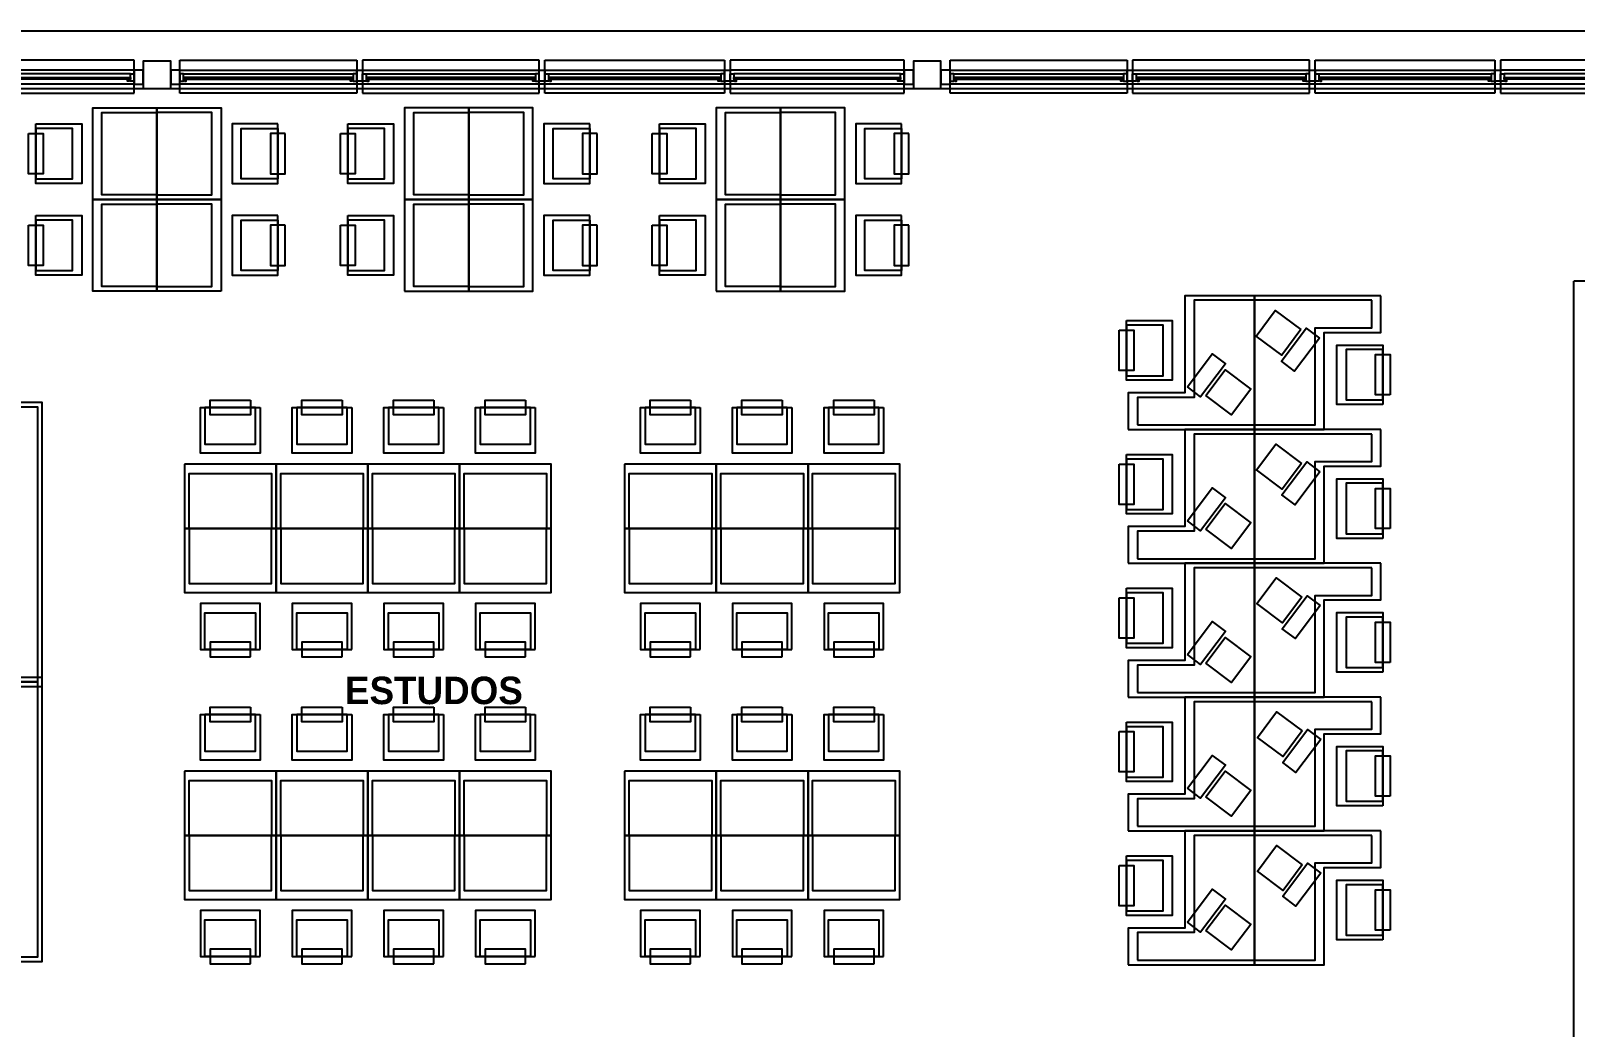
# Model space of a CAD drawing. Extents: x 2217 to 2324, y 363 to 419.
# Drawn here: x 2250.1 to 2266.94, y 402.51 to 413.38 of the extents above; entities that cross this region are included whole.
import ezdxf

# ---------------------------------------------------------------- set-up
doc = ezdxf.new("R2010")
doc.units = 0
doc.header["$LTSCALE"] = 12
doc.header["$MEASUREMENT"] = 0
doc.linetypes.add('HIDDEN', pattern=[0.375, 0.25, -0.125])
for name, color, linetype in [('ANAQUELES', 2, 'CONTINUOUS'), ('CARPINTERIA', 2, 'CONTINUOUS'), ('ESTRUCTURA', 7, 'CONTINUOUS'), ('MUEBLES', 2, 'CONTINUOUS'), ('MURO-INT', 4, 'CONTINUOUS'), ('NOMBRES3', 3, 'CONTINUOUS'), ('PATIO', 4, 'CONTINUOUS'), ('VIDRIO', 8, 'CONTINUOUS')]:
    doc.layers.add(name, color=color, linetype=linetype)
doc.styles.add('NOMBRES3', font='cityb___.ttf')

msp = doc.modelspace()

# ---------------------------------------------------------------- linework, layer by layer
at = {"layer": 'ANAQUELES', "color": 8}
for points in [[(2249.821, 409.324), (2249.821, 406.224), (2250.221, 406.224), (2250.221, 409.324)], [(2249.821, 406.324), (2249.821, 403.224), (2250.221, 403.224), (2250.221, 406.324)]]:
    msp.add_lwpolyline(points, close=True, dxfattribs=at)
at = {"layer": 'ANAQUELES'}
for points in [[(2249.871, 409.274), (2249.871, 406.274), (2250.171, 406.274), (2250.171, 409.274)], [(2249.871, 406.274), (2249.871, 403.274), (2250.171, 403.274), (2250.171, 406.274)]]:
    msp.add_lwpolyline(points, close=True, dxfattribs=at)
at = {"layer": 'CARPINTERIA', "color": 8}
for p, q in [((2251.721, 412.949), (2253.651, 412.949)), ((2253.711, 412.949), (2255.641, 412.949)), ((2255.701, 412.949), (2257.661, 412.949)), ((2260.121, 412.949), (2262.051, 412.949)), ((2262.111, 412.949), (2264.041, 412.949)), ((2264.101, 412.949), (2266.061, 412.949)), ((2251.221, 412.799), (2243.321, 412.799)), ((2251.181, 412.911), (2249.361, 412.911)), ((2259.621, 412.799), (2251.721, 412.799)), ((2251.761, 412.911), (2253.611, 412.911)), ((2253.751, 412.911), (2255.601, 412.911)), ((2255.741, 412.911), (2257.621, 412.911)), ((2259.581, 412.911), (2257.761, 412.911)), ((2268.021, 412.799), (2260.121, 412.799)), ((2260.161, 412.911), (2262.011, 412.911)), ((2262.151, 412.911), (2264.001, 412.911)), ((2264.141, 412.911), (2266.021, 412.911)), ((2267.981, 412.911), (2266.161, 412.911))]:
    msp.add_line(p, q, dxfattribs=at)
at = {"layer": 'CARPINTERIA', "linetype": 'HIDDEN'}
for points in [[(2249.321, 412.699), (2251.221, 412.699), (2251.221, 413.059), (2249.321, 413.059)], [(2253.651, 412.699), (2251.722, 412.699), (2251.722, 413.059), (2253.651, 413.059)], [(2253.711, 412.699), (2255.641, 412.699), (2255.641, 413.059), (2253.711, 413.059)], [(2257.661, 412.699), (2255.701, 412.699), (2255.701, 413.059), (2257.661, 413.059)], [(2257.721, 412.699), (2259.621, 412.699), (2259.621, 413.059), (2257.721, 413.059)], [(2262.051, 412.699), (2260.122, 412.699), (2260.122, 413.059), (2262.051, 413.059)], [(2262.111, 412.699), (2264.041, 412.699), (2264.041, 413.059), (2262.111, 413.059)], [(2266.061, 412.699), (2264.101, 412.699), (2264.101, 413.059), (2266.061, 413.059)], [(2266.121, 412.699), (2268.021, 412.699), (2268.021, 413.059), (2266.121, 413.059)]]:
    msp.add_lwpolyline(points, close=True, dxfattribs=at)
at = {"layer": 'CARPINTERIA', "color": 8}
for points in [[(2251.221, 412.949), (2249.321, 412.949)], [(2259.621, 412.949), (2257.721, 412.949)], [(2268.021, 412.949), (2266.121, 412.949)]]:
    msp.add_lwpolyline(points, dxfattribs=at)
at = {"layer": 'CARPINTERIA'}
for points in [[(2251.221, 412.799), (2251.321, 412.799), (2251.321, 412.949), (2251.221, 412.949)], [(2251.721, 412.949), (2251.621, 412.949), (2251.621, 412.799), (2251.721, 412.799)], [(2253.711, 412.831), (2253.651, 412.831), (2253.651, 412.949), (2253.711, 412.949)], [(2255.701, 412.831), (2255.641, 412.831), (2255.641, 412.949), (2255.701, 412.949)], [(2257.721, 412.831), (2257.661, 412.831), (2257.661, 412.949), (2257.721, 412.949)], [(2259.621, 412.799), (2259.721, 412.799), (2259.721, 412.949), (2259.621, 412.949)], [(2260.121, 412.949), (2260.021, 412.949), (2260.021, 412.799), (2260.121, 412.799)], [(2262.111, 412.831), (2262.051, 412.831), (2262.051, 412.949), (2262.111, 412.949)], [(2264.101, 412.831), (2264.041, 412.831), (2264.041, 412.949), (2264.101, 412.949)], [(2266.121, 412.831), (2266.061, 412.831), (2266.061, 412.949), (2266.121, 412.949)], [(2251.171, 412.831), (2251.151, 412.831), (2251.151, 412.851), (2251.171, 412.851)], [(2251.181, 412.911), (2251.221, 412.911), (2251.221, 412.831), (2251.181, 412.831)], [(2251.761, 412.911), (2251.721, 412.911), (2251.721, 412.831), (2251.761, 412.831)], [(2251.771, 412.831), (2251.791, 412.831), (2251.791, 412.851), (2251.771, 412.851)], [(2253.601, 412.831), (2253.581, 412.831), (2253.581, 412.851), (2253.601, 412.851)], [(2253.651, 412.911), (2253.611, 412.911), (2253.611, 412.831), (2253.651, 412.831)], [(2253.711, 412.911), (2253.751, 412.911), (2253.751, 412.831), (2253.711, 412.831)], [(2253.761, 412.831), (2253.781, 412.831), (2253.781, 412.851), (2253.761, 412.851)], [(2255.591, 412.831), (2255.571, 412.831), (2255.571, 412.851), (2255.591, 412.851)], [(2255.641, 412.911), (2255.601, 412.911), (2255.601, 412.831), (2255.641, 412.831)], [(2255.701, 412.911), (2255.741, 412.911), (2255.741, 412.831), (2255.701, 412.831)], [(2255.751, 412.831), (2255.771, 412.831), (2255.771, 412.851), (2255.751, 412.851)], [(2257.611, 412.831), (2257.591, 412.831), (2257.591, 412.851), (2257.611, 412.851)], [(2257.661, 412.911), (2257.621, 412.911), (2257.621, 412.831), (2257.661, 412.831)], [(2257.721, 412.911), (2257.761, 412.911), (2257.761, 412.831), (2257.721, 412.831)], [(2257.771, 412.831), (2257.791, 412.831), (2257.791, 412.851), (2257.771, 412.851)], [(2259.571, 412.831), (2259.551, 412.831), (2259.551, 412.851), (2259.571, 412.851)], [(2259.581, 412.911), (2259.621, 412.911), (2259.621, 412.831), (2259.581, 412.831)], [(2260.161, 412.911), (2260.121, 412.911), (2260.121, 412.831), (2260.161, 412.831)], [(2260.171, 412.831), (2260.191, 412.831), (2260.191, 412.851), (2260.171, 412.851)], [(2262.001, 412.831), (2261.981, 412.831), (2261.981, 412.851), (2262.001, 412.851)], [(2262.051, 412.911), (2262.011, 412.911), (2262.011, 412.831), (2262.051, 412.831)], [(2262.111, 412.911), (2262.151, 412.911), (2262.151, 412.831), (2262.111, 412.831)], [(2262.161, 412.831), (2262.181, 412.831), (2262.181, 412.851), (2262.161, 412.851)], [(2263.991, 412.831), (2263.971, 412.831), (2263.971, 412.851), (2263.991, 412.851)], [(2264.041, 412.911), (2264.001, 412.911), (2264.001, 412.831), (2264.041, 412.831)], [(2264.101, 412.911), (2264.141, 412.911), (2264.141, 412.831), (2264.101, 412.831)], [(2264.151, 412.831), (2264.171, 412.831), (2264.171, 412.851), (2264.151, 412.851)], [(2266.011, 412.831), (2265.991, 412.831), (2265.991, 412.851), (2266.011, 412.851)], [(2266.061, 412.911), (2266.021, 412.911), (2266.021, 412.831), (2266.061, 412.831)], [(2266.121, 412.911), (2266.161, 412.911), (2266.161, 412.831), (2266.121, 412.831)], [(2266.171, 412.831), (2266.191, 412.831), (2266.191, 412.851), (2266.171, 412.851)]]:
    msp.add_lwpolyline(points, close=True, dxfattribs=at)
at = {"layer": 'ESTRUCTURA'}
for points in [[(2251.321, 412.749), (2251.621, 412.749), (2251.621, 413.049), (2251.321, 413.049)], [(2259.721, 412.749), (2260.021, 412.749), (2260.021, 413.049), (2259.721, 413.049)]]:
    msp.add_lwpolyline(points, close=True, dxfattribs=at)
at = {"layer": 'MUEBLES'}
for points in [[(2251.471, 411.539), (2250.771, 411.539), (2250.771, 412.539), (2251.471, 412.539)], [(2252.171, 411.539), (2251.471, 411.539), (2251.471, 412.539), (2252.171, 412.539)], [(2254.171, 411.539), (2254.871, 411.539), (2254.871, 412.539), (2254.171, 412.539)], [(2254.871, 411.539), (2255.571, 411.539), (2255.571, 412.539), (2254.871, 412.539)], [(2257.571, 411.539), (2258.271, 411.539), (2258.271, 412.539), (2257.571, 412.539)], [(2258.271, 411.539), (2258.971, 411.539), (2258.971, 412.539), (2258.271, 412.539)], [(2250.071, 412.258), (2250.231, 412.258), (2250.231, 411.818), (2250.071, 411.818)], [(2252.871, 412.258), (2252.711, 412.258), (2252.711, 411.818), (2252.871, 411.818)], [(2253.471, 412.258), (2253.631, 412.258), (2253.631, 411.818), (2253.471, 411.818)], [(2256.271, 412.258), (2256.111, 412.258), (2256.111, 411.818), (2256.271, 411.818)], [(2256.871, 412.258), (2257.031, 412.258), (2257.031, 411.818), (2256.871, 411.818)], [(2259.671, 412.258), (2259.511, 412.258), (2259.511, 411.818), (2259.671, 411.818)], [(2251.471, 410.539), (2250.771, 410.539), (2250.771, 411.539), (2251.471, 411.539)], [(2252.171, 410.539), (2251.471, 410.539), (2251.471, 411.539), (2252.171, 411.539)], [(2254.171, 410.539), (2254.871, 410.539), (2254.871, 411.539), (2254.171, 411.539)], [(2254.871, 410.539), (2255.571, 410.539), (2255.571, 411.539), (2254.871, 411.539)], [(2257.571, 410.539), (2258.271, 410.539), (2258.271, 411.539), (2257.571, 411.539)], [(2258.271, 410.539), (2258.971, 410.539), (2258.971, 411.539), (2258.271, 411.539)], [(2250.071, 411.258), (2250.231, 411.258), (2250.231, 410.818), (2250.071, 410.818)], [(2252.871, 411.258), (2252.711, 411.258), (2252.711, 410.818), (2252.871, 410.818)], [(2253.471, 411.258), (2253.631, 411.258), (2253.631, 410.818), (2253.471, 410.818)], [(2256.271, 411.258), (2256.111, 411.258), (2256.111, 410.818), (2256.271, 410.818)], [(2256.871, 411.258), (2257.031, 411.258), (2257.031, 410.818), (2256.871, 410.818)], [(2259.671, 411.258), (2259.511, 411.258), (2259.511, 410.818), (2259.671, 410.818)], [(2262.063, 409.029), (2262.681, 409.029), (2263.441, 409.029), (2263.441, 410.489), (2262.681, 410.489), (2262.681, 409.429), (2262.063, 409.429)], [(2264.819, 410.489), (2264.201, 410.489), (2263.441, 410.489), (2263.441, 409.029), (2264.201, 409.029), (2264.201, 410.089), (2264.819, 410.089)], [(2263.947, 410.119), (2263.737, 409.839), (2263.457, 410.049), (2263.667, 410.329)], [(2261.963, 410.112), (2262.123, 410.112), (2262.123, 409.672), (2261.963, 409.672)], [(2264.148, 410.027), (2263.878, 409.667), (2263.734, 409.775), (2264.004, 410.135)], [(2262.708, 409.494), (2262.979, 409.853), (2263.123, 409.745), (2262.852, 409.385)], [(2264.919, 409.407), (2264.759, 409.407), (2264.759, 409.847), (2264.919, 409.847)], [(2262.909, 409.401), (2263.12, 409.68), (2263.399, 409.469), (2263.188, 409.19)], [(2252.491, 409.349), (2252.491, 409.189), (2252.051, 409.189), (2252.051, 409.349)], [(2253.491, 409.349), (2253.491, 409.189), (2253.051, 409.189), (2253.051, 409.349)], [(2254.491, 409.349), (2254.491, 409.189), (2254.051, 409.189), (2254.051, 409.349)], [(2255.491, 409.349), (2255.491, 409.189), (2255.051, 409.189), (2255.051, 409.349)], [(2257.291, 409.349), (2257.291, 409.189), (2256.851, 409.189), (2256.851, 409.349)], [(2258.291, 409.349), (2258.291, 409.189), (2257.851, 409.189), (2257.851, 409.349)], [(2259.291, 409.349), (2259.291, 409.189), (2258.851, 409.189), (2258.851, 409.349)], [(2262.063, 407.569), (2262.681, 407.569), (2263.441, 407.569), (2263.441, 409.029), (2262.681, 409.029), (2262.681, 407.969), (2262.063, 407.969)], [(2264.819, 409.029), (2264.201, 409.029), (2263.441, 409.029), (2263.441, 407.569), (2264.201, 407.569), (2264.201, 408.629), (2264.819, 408.629)], [(2263.952, 408.659), (2263.742, 408.379), (2263.462, 408.589), (2263.672, 408.869)], [(2251.771, 408.649), (2251.771, 407.949), (2252.771, 407.949), (2252.771, 408.649)], [(2252.771, 408.649), (2252.771, 407.949), (2253.771, 407.949), (2253.771, 408.649)], [(2253.771, 408.649), (2253.771, 407.949), (2254.771, 407.949), (2254.771, 408.649)], [(2254.771, 408.649), (2254.771, 407.949), (2255.771, 407.949), (2255.771, 408.649)], [(2256.571, 408.649), (2256.571, 407.949), (2257.571, 407.949), (2257.571, 408.649)], [(2257.571, 408.649), (2257.571, 407.949), (2258.571, 407.949), (2258.571, 408.649)], [(2258.571, 408.649), (2258.571, 407.949), (2259.571, 407.949), (2259.571, 408.649)], [(2261.963, 408.652), (2262.123, 408.652), (2262.123, 408.212), (2261.963, 408.212)], [(2264.153, 408.567), (2263.883, 408.207), (2263.739, 408.315), (2264.009, 408.675)], [(2262.708, 408.034), (2262.979, 408.393), (2263.123, 408.285), (2262.852, 407.925)], [(2264.919, 407.947), (2264.759, 407.947), (2264.759, 408.387), (2264.919, 408.387)], [(2262.909, 407.941), (2263.12, 408.22), (2263.399, 408.009), (2263.188, 407.73)], [(2251.771, 407.949), (2251.771, 407.249), (2252.771, 407.249), (2252.771, 407.949)], [(2252.771, 407.949), (2252.771, 407.249), (2253.771, 407.249), (2253.771, 407.949)], [(2253.771, 407.949), (2253.771, 407.249), (2254.771, 407.249), (2254.771, 407.949)], [(2254.771, 407.949), (2254.771, 407.249), (2255.771, 407.249), (2255.771, 407.949)], [(2256.571, 407.949), (2256.571, 407.249), (2257.571, 407.249), (2257.571, 407.949)], [(2257.571, 407.949), (2257.571, 407.249), (2258.571, 407.249), (2258.571, 407.949)], [(2258.571, 407.949), (2258.571, 407.249), (2259.571, 407.249), (2259.571, 407.949)], [(2262.063, 406.109), (2262.681, 406.109), (2263.441, 406.109), (2263.441, 407.569), (2262.681, 407.569), (2262.681, 406.509), (2262.063, 406.509)], [(2264.819, 407.569), (2264.201, 407.569), (2263.441, 407.569), (2263.441, 406.109), (2264.201, 406.109), (2264.201, 407.169), (2264.819, 407.169)], [(2263.956, 407.199), (2263.746, 406.919), (2263.466, 407.129), (2263.676, 407.409)], [(2261.963, 407.192), (2262.123, 407.192), (2262.123, 406.752), (2261.963, 406.752)], [(2264.157, 407.107), (2263.887, 406.747), (2263.743, 406.855), (2264.013, 407.215)], [(2262.708, 406.574), (2262.979, 406.933), (2263.123, 406.825), (2262.852, 406.465)], [(2264.919, 406.487), (2264.759, 406.487), (2264.759, 406.927), (2264.919, 406.927)], [(2252.491, 406.549), (2252.491, 406.709), (2252.051, 406.709), (2252.051, 406.549)], [(2253.491, 406.549), (2253.491, 406.709), (2253.051, 406.709), (2253.051, 406.549)], [(2254.491, 406.549), (2254.491, 406.709), (2254.051, 406.709), (2254.051, 406.549)], [(2255.491, 406.549), (2255.491, 406.709), (2255.051, 406.709), (2255.051, 406.549)], [(2257.291, 406.549), (2257.291, 406.709), (2256.851, 406.709), (2256.851, 406.549)], [(2258.291, 406.549), (2258.291, 406.709), (2257.851, 406.709), (2257.851, 406.549)], [(2259.291, 406.549), (2259.291, 406.709), (2258.851, 406.709), (2258.851, 406.549)], [(2262.909, 406.481), (2263.12, 406.76), (2263.399, 406.549), (2263.188, 406.27)], [(2262.063, 404.649), (2262.681, 404.649), (2263.441, 404.649), (2263.441, 406.109), (2262.681, 406.109), (2262.681, 405.049), (2262.063, 405.049)], [(2264.819, 406.109), (2264.201, 406.109), (2263.441, 406.109), (2263.441, 404.649), (2264.201, 404.649), (2264.201, 405.709), (2264.819, 405.709)], [(2252.491, 405.999), (2252.491, 405.839), (2252.051, 405.839), (2252.051, 405.999)], [(2253.491, 405.999), (2253.491, 405.839), (2253.051, 405.839), (2253.051, 405.999)], [(2254.491, 405.999), (2254.491, 405.839), (2254.051, 405.839), (2254.051, 405.999)], [(2255.491, 405.999), (2255.491, 405.839), (2255.051, 405.839), (2255.051, 405.999)], [(2257.291, 405.999), (2257.291, 405.839), (2256.851, 405.839), (2256.851, 405.999)], [(2258.291, 405.999), (2258.291, 405.839), (2257.851, 405.839), (2257.851, 405.999)], [(2259.291, 405.999), (2259.291, 405.839), (2258.851, 405.839), (2258.851, 405.999)], [(2263.961, 405.739), (2263.751, 405.459), (2263.471, 405.669), (2263.681, 405.949)], [(2261.963, 405.732), (2262.123, 405.732), (2262.123, 405.292), (2261.963, 405.292)], [(2264.162, 405.647), (2263.892, 405.287), (2263.748, 405.395), (2264.018, 405.755)], [(2262.708, 405.114), (2262.979, 405.473), (2263.123, 405.365), (2262.852, 405.005)], [(2264.919, 405.027), (2264.759, 405.027), (2264.759, 405.467), (2264.919, 405.467)], [(2251.771, 405.299), (2251.771, 404.599), (2252.771, 404.599), (2252.771, 405.299)], [(2252.771, 405.299), (2252.771, 404.599), (2253.771, 404.599), (2253.771, 405.299)], [(2253.771, 405.299), (2253.771, 404.599), (2254.771, 404.599), (2254.771, 405.299)], [(2254.771, 405.299), (2254.771, 404.599), (2255.771, 404.599), (2255.771, 405.299)], [(2256.571, 405.299), (2256.571, 404.599), (2257.571, 404.599), (2257.571, 405.299)], [(2257.571, 405.299), (2257.571, 404.599), (2258.571, 404.599), (2258.571, 405.299)], [(2258.571, 405.299), (2258.571, 404.599), (2259.571, 404.599), (2259.571, 405.299)], [(2262.909, 405.021), (2263.12, 405.3), (2263.399, 405.089), (2263.188, 404.81)], [(2251.771, 404.599), (2251.771, 403.899), (2252.771, 403.899), (2252.771, 404.599)], [(2252.771, 404.599), (2252.771, 403.899), (2253.771, 403.899), (2253.771, 404.599)], [(2253.771, 404.599), (2253.771, 403.899), (2254.771, 403.899), (2254.771, 404.599)], [(2254.771, 404.599), (2254.771, 403.899), (2255.771, 403.899), (2255.771, 404.599)], [(2256.571, 404.599), (2256.571, 403.899), (2257.571, 403.899), (2257.571, 404.599)], [(2257.571, 404.599), (2257.571, 403.899), (2258.571, 403.899), (2258.571, 404.599)], [(2258.571, 404.599), (2258.571, 403.899), (2259.571, 403.899), (2259.571, 404.599)], [(2262.063, 403.189), (2262.681, 403.189), (2263.441, 403.189), (2263.441, 404.649), (2262.681, 404.649), (2262.681, 403.589), (2262.063, 403.589)], [(2264.819, 404.649), (2264.201, 404.649), (2263.441, 404.649), (2263.441, 403.189), (2264.201, 403.189), (2264.201, 404.249), (2264.819, 404.249)], [(2263.961, 404.279), (2263.751, 403.999), (2263.471, 404.209), (2263.681, 404.489)], [(2261.963, 404.272), (2262.123, 404.272), (2262.123, 403.832), (2261.963, 403.832)], [(2264.162, 404.187), (2263.892, 403.827), (2263.748, 403.935), (2264.018, 404.295)], [(2262.708, 403.654), (2262.979, 404.013), (2263.123, 403.905), (2262.852, 403.545)], [(2264.919, 403.567), (2264.759, 403.567), (2264.759, 404.007), (2264.919, 404.007)], [(2262.909, 403.561), (2263.12, 403.84), (2263.399, 403.629), (2263.188, 403.35)], [(2252.491, 403.199), (2252.491, 403.359), (2252.051, 403.359), (2252.051, 403.199)], [(2253.491, 403.199), (2253.491, 403.359), (2253.051, 403.359), (2253.051, 403.199)], [(2254.491, 403.199), (2254.491, 403.359), (2254.051, 403.359), (2254.051, 403.199)], [(2255.491, 403.199), (2255.491, 403.359), (2255.051, 403.359), (2255.051, 403.199)], [(2257.291, 403.199), (2257.291, 403.359), (2256.851, 403.359), (2256.851, 403.199)], [(2258.291, 403.199), (2258.291, 403.359), (2257.851, 403.359), (2257.851, 403.199)], [(2259.291, 403.199), (2259.291, 403.359), (2258.851, 403.359), (2258.851, 403.199)]]:
    msp.add_lwpolyline(points, close=True, dxfattribs=at)
at = {"layer": 'MUEBLES', "color": 8}
for points in [[(2251.471, 411.589), (2250.871, 411.589), (2250.871, 412.489), (2251.471, 412.489)], [(2251.471, 411.589), (2252.071, 411.589), (2252.071, 412.489), (2251.471, 412.489)], [(2254.871, 411.589), (2254.271, 411.589), (2254.271, 412.489), (2254.871, 412.489)], [(2254.871, 411.589), (2255.471, 411.589), (2255.471, 412.489), (2254.871, 412.489)], [(2258.271, 411.589), (2257.671, 411.589), (2257.671, 412.489), (2258.271, 412.489)], [(2258.271, 411.589), (2258.871, 411.589), (2258.871, 412.489), (2258.271, 412.489)], [(2251.471, 410.589), (2250.871, 410.589), (2250.871, 411.489), (2251.471, 411.489)], [(2251.471, 410.589), (2252.071, 410.589), (2252.071, 411.489), (2251.471, 411.489)], [(2254.871, 410.589), (2254.271, 410.589), (2254.271, 411.489), (2254.871, 411.489)], [(2254.871, 410.589), (2255.471, 410.589), (2255.471, 411.489), (2254.871, 411.489)], [(2258.271, 410.589), (2257.671, 410.589), (2257.671, 411.489), (2258.271, 411.489)], [(2258.271, 410.589), (2258.871, 410.589), (2258.871, 411.489), (2258.271, 411.489)], [(2262.163, 409.079), (2263.441, 409.079), (2263.441, 410.439), (2262.781, 410.439), (2262.781, 409.379), (2262.163, 409.379)], [(2264.719, 410.439), (2263.441, 410.439), (2263.441, 409.079), (2264.101, 409.079), (2264.101, 410.139), (2264.719, 410.139)], [(2262.163, 407.619), (2263.441, 407.619), (2263.441, 408.979), (2262.781, 408.979), (2262.781, 407.919), (2262.163, 407.919)], [(2264.719, 408.979), (2263.441, 408.979), (2263.441, 407.619), (2264.101, 407.619), (2264.101, 408.679), (2264.719, 408.679)], [(2251.821, 407.949), (2251.821, 408.549), (2252.721, 408.549), (2252.721, 407.949)], [(2252.821, 407.949), (2252.821, 408.549), (2253.721, 408.549), (2253.721, 407.949)], [(2253.821, 407.949), (2253.821, 408.549), (2254.721, 408.549), (2254.721, 407.949)], [(2254.821, 407.949), (2254.821, 408.549), (2255.721, 408.549), (2255.721, 407.949)], [(2256.621, 407.949), (2256.621, 408.549), (2257.521, 408.549), (2257.521, 407.949)], [(2257.621, 407.949), (2257.621, 408.549), (2258.521, 408.549), (2258.521, 407.949)], [(2258.621, 407.949), (2258.621, 408.549), (2259.521, 408.549), (2259.521, 407.949)], [(2251.821, 407.949), (2251.821, 407.349), (2252.721, 407.349), (2252.721, 407.949)], [(2252.821, 407.949), (2252.821, 407.349), (2253.721, 407.349), (2253.721, 407.949)], [(2253.821, 407.949), (2253.821, 407.349), (2254.721, 407.349), (2254.721, 407.949)], [(2254.821, 407.949), (2254.821, 407.349), (2255.721, 407.349), (2255.721, 407.949)], [(2256.621, 407.949), (2256.621, 407.349), (2257.521, 407.349), (2257.521, 407.949)], [(2257.621, 407.949), (2257.621, 407.349), (2258.521, 407.349), (2258.521, 407.949)], [(2258.621, 407.949), (2258.621, 407.349), (2259.521, 407.349), (2259.521, 407.949)], [(2262.163, 406.159), (2263.441, 406.159), (2263.441, 407.519), (2262.781, 407.519), (2262.781, 406.459), (2262.163, 406.459)], [(2264.719, 407.519), (2263.441, 407.519), (2263.441, 406.159), (2264.101, 406.159), (2264.101, 407.219), (2264.719, 407.219)], [(2262.163, 404.699), (2263.441, 404.699), (2263.441, 406.059), (2262.781, 406.059), (2262.781, 404.999), (2262.163, 404.999)], [(2264.719, 406.059), (2263.441, 406.059), (2263.441, 404.699), (2264.101, 404.699), (2264.101, 405.759), (2264.719, 405.759)], [(2251.821, 404.599), (2251.821, 405.199), (2252.721, 405.199), (2252.721, 404.599)], [(2252.821, 404.599), (2252.821, 405.199), (2253.721, 405.199), (2253.721, 404.599)], [(2253.821, 404.599), (2253.821, 405.199), (2254.721, 405.199), (2254.721, 404.599)], [(2254.821, 404.599), (2254.821, 405.199), (2255.721, 405.199), (2255.721, 404.599)], [(2256.621, 404.599), (2256.621, 405.199), (2257.521, 405.199), (2257.521, 404.599)], [(2257.621, 404.599), (2257.621, 405.199), (2258.521, 405.199), (2258.521, 404.599)], [(2258.621, 404.599), (2258.621, 405.199), (2259.521, 405.199), (2259.521, 404.599)], [(2251.821, 404.599), (2251.821, 403.999), (2252.721, 403.999), (2252.721, 404.599)], [(2252.821, 404.599), (2252.821, 403.999), (2253.721, 403.999), (2253.721, 404.599)], [(2253.821, 404.599), (2253.821, 403.999), (2254.721, 403.999), (2254.721, 404.599)], [(2254.821, 404.599), (2254.821, 403.999), (2255.721, 403.999), (2255.721, 404.599)], [(2256.621, 404.599), (2256.621, 403.999), (2257.521, 403.999), (2257.521, 404.599)], [(2257.621, 404.599), (2257.621, 403.999), (2258.521, 403.999), (2258.521, 404.599)], [(2258.621, 404.599), (2258.621, 403.999), (2259.521, 403.999), (2259.521, 404.599)], [(2262.163, 403.239), (2263.441, 403.239), (2263.441, 404.599), (2262.781, 404.599), (2262.781, 403.539), (2262.163, 403.539)], [(2264.719, 404.599), (2263.441, 404.599), (2263.441, 403.239), (2264.101, 403.239), (2264.101, 404.299), (2264.719, 404.299)]]:
    msp.add_lwpolyline(points, close=True, dxfattribs=at)
at = {"layer": 'MUEBLES', "color": 1}
for points in [[(2250.151, 412.364), (2250.651, 412.364), (2250.651, 411.714), (2250.151, 411.714)], [(2250.151, 411.763), (2250.551, 411.763), (2250.551, 412.313), (2250.151, 412.313)], [(2252.791, 412.364), (2252.291, 412.364), (2252.291, 411.714), (2252.791, 411.714)], [(2252.791, 411.763), (2252.391, 411.763), (2252.391, 412.313), (2252.791, 412.313)], [(2253.551, 412.364), (2254.051, 412.364), (2254.051, 411.714), (2253.551, 411.714)], [(2253.551, 411.763), (2253.951, 411.763), (2253.951, 412.313), (2253.551, 412.313)], [(2256.191, 412.364), (2255.691, 412.364), (2255.691, 411.714), (2256.191, 411.714)], [(2256.191, 411.763), (2255.791, 411.763), (2255.791, 412.313), (2256.191, 412.313)], [(2256.951, 412.364), (2257.451, 412.364), (2257.451, 411.714), (2256.951, 411.714)], [(2256.951, 411.763), (2257.351, 411.763), (2257.351, 412.313), (2256.951, 412.313)], [(2259.591, 412.364), (2259.091, 412.364), (2259.091, 411.714), (2259.591, 411.714)], [(2259.591, 411.763), (2259.191, 411.763), (2259.191, 412.313), (2259.591, 412.313)], [(2250.151, 411.364), (2250.651, 411.364), (2250.651, 410.714), (2250.151, 410.714)], [(2250.151, 410.763), (2250.551, 410.763), (2250.551, 411.313), (2250.151, 411.313)], [(2252.791, 411.364), (2252.291, 411.364), (2252.291, 410.714), (2252.791, 410.714)], [(2252.791, 410.763), (2252.391, 410.763), (2252.391, 411.313), (2252.791, 411.313)], [(2253.551, 411.364), (2254.051, 411.364), (2254.051, 410.714), (2253.551, 410.714)], [(2253.551, 410.763), (2253.951, 410.763), (2253.951, 411.313), (2253.551, 411.313)], [(2256.191, 411.364), (2255.691, 411.364), (2255.691, 410.714), (2256.191, 410.714)], [(2256.191, 410.763), (2255.791, 410.763), (2255.791, 411.313), (2256.191, 411.313)], [(2256.951, 411.364), (2257.451, 411.364), (2257.451, 410.714), (2256.951, 410.714)], [(2256.951, 410.763), (2257.351, 410.763), (2257.351, 411.313), (2256.951, 411.313)], [(2259.591, 411.364), (2259.091, 411.364), (2259.091, 410.714), (2259.591, 410.714)], [(2259.591, 410.763), (2259.191, 410.763), (2259.191, 411.313), (2259.591, 411.313)], [(2262.043, 410.217), (2262.543, 410.217), (2262.543, 409.567), (2262.043, 409.567)], [(2262.043, 409.616), (2262.443, 409.616), (2262.443, 410.166), (2262.043, 410.166)], [(2264.839, 409.301), (2264.339, 409.301), (2264.339, 409.951), (2264.839, 409.951)], [(2264.839, 409.902), (2264.439, 409.902), (2264.439, 409.352), (2264.839, 409.352)], [(2252.596, 409.269), (2252.596, 408.769), (2251.946, 408.769), (2251.946, 409.269)], [(2251.995, 409.269), (2251.995, 408.869), (2252.545, 408.869), (2252.545, 409.269)], [(2253.596, 409.269), (2253.596, 408.769), (2252.946, 408.769), (2252.946, 409.269)], [(2252.995, 409.269), (2252.995, 408.869), (2253.545, 408.869), (2253.545, 409.269)], [(2254.596, 409.269), (2254.596, 408.769), (2253.946, 408.769), (2253.946, 409.269)], [(2253.995, 409.269), (2253.995, 408.869), (2254.545, 408.869), (2254.545, 409.269)], [(2255.596, 409.269), (2255.596, 408.769), (2254.946, 408.769), (2254.946, 409.269)], [(2254.995, 409.269), (2254.995, 408.869), (2255.545, 408.869), (2255.545, 409.269)], [(2257.396, 409.269), (2257.396, 408.769), (2256.746, 408.769), (2256.746, 409.269)], [(2256.795, 409.269), (2256.795, 408.869), (2257.345, 408.869), (2257.345, 409.269)], [(2258.396, 409.269), (2258.396, 408.769), (2257.746, 408.769), (2257.746, 409.269)], [(2257.795, 409.269), (2257.795, 408.869), (2258.345, 408.869), (2258.345, 409.269)], [(2259.396, 409.269), (2259.396, 408.769), (2258.746, 408.769), (2258.746, 409.269)], [(2258.795, 409.269), (2258.795, 408.869), (2259.345, 408.869), (2259.345, 409.269)], [(2262.043, 408.757), (2262.543, 408.757), (2262.543, 408.107), (2262.043, 408.107)], [(2262.043, 408.156), (2262.443, 408.156), (2262.443, 408.706), (2262.043, 408.706)], [(2264.839, 407.841), (2264.339, 407.841), (2264.339, 408.491), (2264.839, 408.491)], [(2264.839, 408.442), (2264.439, 408.442), (2264.439, 407.892), (2264.839, 407.892)], [(2262.043, 407.297), (2262.543, 407.297), (2262.543, 406.647), (2262.043, 406.647)], [(2262.043, 406.696), (2262.443, 406.696), (2262.443, 407.246), (2262.043, 407.246)], [(2252.596, 406.629), (2252.596, 407.129), (2251.946, 407.129), (2251.946, 406.629)], [(2251.995, 406.629), (2251.995, 407.029), (2252.545, 407.029), (2252.545, 406.629)], [(2253.596, 406.629), (2253.596, 407.129), (2252.946, 407.129), (2252.946, 406.629)], [(2252.995, 406.629), (2252.995, 407.029), (2253.545, 407.029), (2253.545, 406.629)], [(2254.596, 406.629), (2254.596, 407.129), (2253.946, 407.129), (2253.946, 406.629)], [(2253.995, 406.629), (2253.995, 407.029), (2254.545, 407.029), (2254.545, 406.629)], [(2255.596, 406.629), (2255.596, 407.129), (2254.946, 407.129), (2254.946, 406.629)], [(2254.995, 406.629), (2254.995, 407.029), (2255.545, 407.029), (2255.545, 406.629)], [(2257.396, 406.629), (2257.396, 407.129), (2256.746, 407.129), (2256.746, 406.629)], [(2256.795, 406.629), (2256.795, 407.029), (2257.345, 407.029), (2257.345, 406.629)], [(2258.396, 406.629), (2258.396, 407.129), (2257.746, 407.129), (2257.746, 406.629)], [(2257.795, 406.629), (2257.795, 407.029), (2258.345, 407.029), (2258.345, 406.629)], [(2259.396, 406.629), (2259.396, 407.129), (2258.746, 407.129), (2258.746, 406.629)], [(2258.795, 406.629), (2258.795, 407.029), (2259.345, 407.029), (2259.345, 406.629)], [(2264.839, 406.381), (2264.339, 406.381), (2264.339, 407.031), (2264.839, 407.031)], [(2264.839, 406.982), (2264.439, 406.982), (2264.439, 406.432), (2264.839, 406.432)], [(2252.596, 405.919), (2252.596, 405.419), (2251.946, 405.419), (2251.946, 405.919)], [(2251.995, 405.919), (2251.995, 405.519), (2252.545, 405.519), (2252.545, 405.919)], [(2253.596, 405.919), (2253.596, 405.419), (2252.946, 405.419), (2252.946, 405.919)], [(2252.995, 405.919), (2252.995, 405.519), (2253.545, 405.519), (2253.545, 405.919)], [(2254.596, 405.919), (2254.596, 405.419), (2253.946, 405.419), (2253.946, 405.919)], [(2253.995, 405.919), (2253.995, 405.519), (2254.545, 405.519), (2254.545, 405.919)], [(2255.596, 405.919), (2255.596, 405.419), (2254.946, 405.419), (2254.946, 405.919)], [(2254.995, 405.919), (2254.995, 405.519), (2255.545, 405.519), (2255.545, 405.919)], [(2257.396, 405.919), (2257.396, 405.419), (2256.746, 405.419), (2256.746, 405.919)], [(2256.795, 405.919), (2256.795, 405.519), (2257.345, 405.519), (2257.345, 405.919)], [(2258.396, 405.919), (2258.396, 405.419), (2257.746, 405.419), (2257.746, 405.919)], [(2257.795, 405.919), (2257.795, 405.519), (2258.345, 405.519), (2258.345, 405.919)], [(2259.396, 405.919), (2259.396, 405.419), (2258.746, 405.419), (2258.746, 405.919)], [(2258.795, 405.919), (2258.795, 405.519), (2259.345, 405.519), (2259.345, 405.919)], [(2262.043, 405.837), (2262.543, 405.837), (2262.543, 405.187), (2262.043, 405.187)], [(2262.043, 405.236), (2262.443, 405.236), (2262.443, 405.786), (2262.043, 405.786)], [(2264.839, 404.921), (2264.339, 404.921), (2264.339, 405.571), (2264.839, 405.571)], [(2264.839, 405.522), (2264.439, 405.522), (2264.439, 404.972), (2264.839, 404.972)], [(2262.043, 404.377), (2262.543, 404.377), (2262.543, 403.727), (2262.043, 403.727)], [(2262.043, 403.776), (2262.443, 403.776), (2262.443, 404.326), (2262.043, 404.326)], [(2264.839, 403.461), (2264.339, 403.461), (2264.339, 404.111), (2264.839, 404.111)], [(2264.839, 404.062), (2264.439, 404.062), (2264.439, 403.512), (2264.839, 403.512)], [(2252.596, 403.279), (2252.596, 403.779), (2251.946, 403.779), (2251.946, 403.279)], [(2251.995, 403.279), (2251.995, 403.679), (2252.545, 403.679), (2252.545, 403.279)], [(2253.596, 403.279), (2253.596, 403.779), (2252.946, 403.779), (2252.946, 403.279)], [(2252.995, 403.279), (2252.995, 403.679), (2253.545, 403.679), (2253.545, 403.279)], [(2254.596, 403.279), (2254.596, 403.779), (2253.946, 403.779), (2253.946, 403.279)], [(2253.995, 403.279), (2253.995, 403.679), (2254.545, 403.679), (2254.545, 403.279)], [(2255.596, 403.279), (2255.596, 403.779), (2254.946, 403.779), (2254.946, 403.279)], [(2254.995, 403.279), (2254.995, 403.679), (2255.545, 403.679), (2255.545, 403.279)], [(2257.396, 403.279), (2257.396, 403.779), (2256.746, 403.779), (2256.746, 403.279)], [(2256.795, 403.279), (2256.795, 403.679), (2257.345, 403.679), (2257.345, 403.279)], [(2258.396, 403.279), (2258.396, 403.779), (2257.746, 403.779), (2257.746, 403.279)], [(2257.795, 403.279), (2257.795, 403.679), (2258.345, 403.679), (2258.345, 403.279)], [(2259.396, 403.279), (2259.396, 403.779), (2258.746, 403.779), (2258.746, 403.279)], [(2258.795, 403.279), (2258.795, 403.679), (2259.345, 403.679), (2259.345, 403.279)]]:
    msp.add_lwpolyline(points, close=True, dxfattribs=at)
at = {"layer": 'MURO-INT'}
for p, q in [((2243.071, 413.379), (2251.471, 413.379)), ((2251.471, 413.379), (2259.871, 413.379)), ((2259.871, 413.379), (2268.271, 413.379)), ((2243.221, 412.749), (2251.321, 412.749)), ((2251.621, 412.749), (2259.721, 412.749)), ((2260.021, 412.749), (2268.121, 412.749))]:
    msp.add_line(p, q, dxfattribs=at)
at = {"layer": 'PATIO'}
for p in [(2268.081, 410.649), (2266.921, 387.549)]:
    msp.add_line(p, (2266.921, 410.649), dxfattribs=at)
at = {"layer": 'VIDRIO'}
for points in [[(2249.361, 412.851), (2249.361, 412.871), (2251.181, 412.871), (2251.181, 412.851)], [(2253.611, 412.851), (2253.611, 412.871), (2251.761, 412.871), (2251.761, 412.851)], [(2255.601, 412.851), (2255.601, 412.871), (2253.751, 412.871), (2253.751, 412.851)], [(2257.621, 412.851), (2257.621, 412.871), (2255.741, 412.871), (2255.741, 412.851)], [(2257.761, 412.851), (2257.761, 412.871), (2259.581, 412.871), (2259.581, 412.851)], [(2262.011, 412.851), (2262.011, 412.871), (2260.161, 412.871), (2260.161, 412.851)], [(2264.001, 412.851), (2264.001, 412.871), (2262.151, 412.871), (2262.151, 412.851)], [(2266.021, 412.851), (2266.021, 412.871), (2264.141, 412.871), (2264.141, 412.851)], [(2266.161, 412.851), (2266.161, 412.871), (2267.981, 412.871), (2267.981, 412.851)]]:
    msp.add_lwpolyline(points, close=True, dxfattribs=at)

# ---------------------------------------------------------------- texts
at = {"layer": 'NOMBRES3', "style": 'NOMBRES3'}
msp.add_text('ESTUDOS', height=0.3, dxfattribs=at).set_placement((2253.522, 406.032))

doc.saveas('drawing.dxf')
